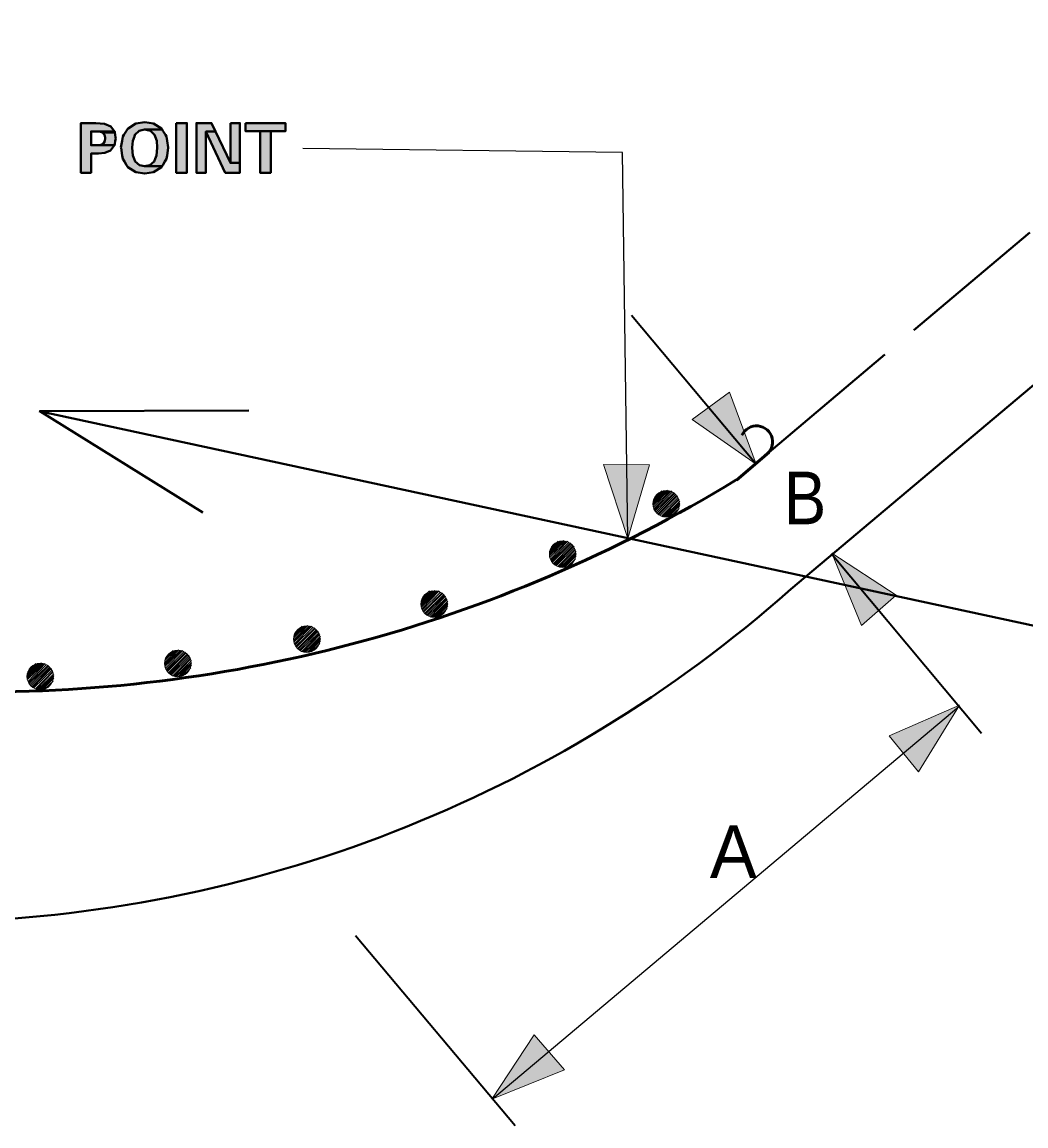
# Model space of a CAD drawing. Extents: x -8731 to 3797, y -68360 to -56618.
# Drawn here: x 2737.1 to 3003.2, y -67882.6 to -67590.1 of the extents above; entities that cross this region are included whole.
import ezdxf

# ---------------------------------------------------------------- set-up
doc = ezdxf.new("R2010")
doc.units = 0
doc.header["$LTSCALE"] = 6.7
doc.linetypes.add('LONG_DASHED', pattern=[7.5, 6, -1.5])
doc.layers.add('1', color=7, linetype='Continuous', lineweight=13)
doc.layers.add('3', color=7, linetype='Continuous', lineweight=40)

msp = doc.modelspace()

# ---------------------------------------------------------------- hatches: boundary and pattern name
at = {"layer": '1'}
for points in [[(2931.7, -67707.22), (2914.7, -67695.36), (2924.6, -67688.16)], [(2897.66, -67726.96), (2891.18, -67707.28), (2903.42, -67707.44)], [(2951.74, -67730.8), (2959.58, -67750), (2968.78, -67741.92)], [(2985.58, -67771.12), (2974.66, -67788.74), (2966.92, -67779.24)], [(2861.62, -67875.48), (2880.84, -67867.72), (2872.8, -67858.48)]]:
    msp.add_hatch(color=256, dxfattribs=at).paths.add_polyline_path(points)
at = {"layer": '3'}
for points in [[(2752.72, -67624.92), (2752.72, -67630), (2755.38, -67630), (2755.38, -67624.92), (2757.34, -67624.92), (2759.02, -67624.76), (2760.5, -67624.1), (2761.58, -67622.72), (2755.38, -67622.72), (2755.38, -67622.66), (2755.38, -67622.66), (2755.38, -67622.32), (2755.38, -67621.62), (2755.38, -67620.84), (2755.38, -67620.68), (2755.38, -67619.92), (2755.38, -67619.36), (2755.38, -67619.08), (2755.38, -67619.08), (2755.38, -67619.04), (2761.62, -67619.04), (2760.62, -67617.76), (2758.96, -67617.04), (2756.62, -67616.86), (2752.72, -67616.86), (2752.72, -67617.04), (2752.72, -67617.76), (2752.72, -67619.04), (2752.72, -67619.08), (2752.72, -67619.08), (2752.72, -67619.36), (2752.72, -67619.92), (2752.72, -67620.68), (2752.72, -67620.84), (2752.72, -67621.62), (2752.72, -67622.32), (2752.72, -67622.66), (2752.72, -67622.66), (2752.72, -67622.72), (2752.72, -67624.1), (2752.72, -67624.76)], [(2767.22, -67629.84), (2769.6, -67630.22), (2771.98, -67629.84), (2774.1, -67628.52), (2774.24, -67628.28), (2769.58, -67628.28), (2768.26, -67628), (2767.1, -67627.04), (2766.82, -67626.32), (2766.46, -67625.44), (2766.26, -67623.38), (2766.26, -67623.36), (2766.42, -67621.54), (2766.86, -67620.36), (2766.98, -67620), (2768.1, -67618.92), (2769.58, -67618.54), (2774.2, -67618.54), (2774.02, -67618.28), (2771.92, -67617), (2769.6, -67616.64), (2767.28, -67617), (2765.18, -67618.28), (2765, -67618.54), (2764.78, -67618.92), (2764.06, -67620), (2763.84, -67620.36), (2763.64, -67621.54), (2763.32, -67623.36), (2763.34, -67623.38), (2763.66, -67625.44), (2763.78, -67626.32), (2764.22, -67627.04), (2764.8, -67628), (2764.96, -67628.28), (2765.1, -67628.52)], [(2770.92, -67628), (2769.58, -67628.28), (2774.24, -67628.28), (2774.4, -67628), (2774.98, -67627.04), (2775.42, -67626.32), (2775.54, -67625.44), (2775.86, -67623.38), (2775.86, -67623.36), (2775.56, -67621.54), (2775.34, -67620.36), (2775.12, -67620), (2774.42, -67618.92), (2774.2, -67618.54), (2769.58, -67618.54), (2771.1, -67618.92), (2772.22, -67620), (2772.34, -67620.36), (2772.78, -67621.54), (2772.94, -67623.36), (2772.94, -67623.38), (2772.74, -67625.44), (2772.38, -67626.32), (2772.1, -67627.04)], [(2777.98, -67616.86), (2777.98, -67630), (2780.78, -67630), (2780.78, -67616.86)], [(2783.3, -67627.42), (2783.3, -67630), (2785.82, -67630), (2785.82, -67627.42), (2785.82, -67619.12), (2788.4, -67619.12), (2787.34, -67616.86), (2783.3, -67616.86), (2783.3, -67619.12)], [(2792.3, -67616.86), (2792.3, -67627.42), (2794.82, -67627.42), (2794.82, -67616.86)], [(2796.32, -67616.86), (2796.32, -67619), (2806.88, -67619), (2806.88, -67616.86)], [(2757.64, -67619.08), (2758.46, -67619.36), (2761.7, -67619.36), (2761.66, -67619.08), (2761.64, -67619.08), (2761.62, -67619.04), (2756.72, -67619.04), (2757.62, -67619.08)], [(2757.7, -67622.66), (2756.72, -67622.72), (2761.58, -67622.72), (2761.62, -67622.66), (2761.62, -67622.66), (2761.68, -67622.32), (2761.68, -67622.32), (2761.8, -67621.62), (2761.8, -67621.62), (2761.94, -67620.84), (2761.9, -67620.68), (2761.78, -67619.92), (2761.7, -67619.36), (2758.46, -67619.36), (2758.96, -67619.92), (2759.16, -67620.68), (2759.14, -67620.84), (2759.04, -67621.62), (2758.58, -67622.32), (2757.7, -67622.66)], [(2789.72, -67627.42), (2790.94, -67630), (2794.82, -67630), (2794.82, -67627.42), (2792.3, -67627.42), (2788.4, -67619.12), (2785.82, -67619.12)], [(2800.18, -67619), (2800.18, -67630), (2803.02, -67630), (2803.02, -67619)]]:
    msp.add_hatch(color=256, dxfattribs=at).paths.add_polyline_path(points)

# ---------------------------------------------------------------- linework, layer by layer
at = {"layer": '1', "lineweight": 40}
for p, q in [((2741.78, -67693.18), (2797.18, -67693.02)), ((2785.02, -67720.04), (2741.78, -67693.18))]:
    msp.add_line(p, q, dxfattribs=at)
at = {"layer": '1'}
for p, q in [((2904.38, -67717.9), (2908.12, -67714.16)), ((2904.38, -67718.2), (2908.42, -67714.3)), ((2904.38, -67717.44), (2907.52, -67714.3)), ((2904.38, -67717), (2907.06, -67714.3)), ((2904.52, -67718.5), (2908.86, -67714.3)), ((2904.52, -67716.56), (2906.62, -67714.3)), ((2904.66, -67718.96), (2909.18, -67714.3)), ((2904.66, -67719.4), (2909.46, -67714.6)), ((2904.82, -67719.7), (2909.92, -67714.76)), ((2905.12, -67719.84), (2910.06, -67714.9)), ((2905.26, -67720.3), (2910.38, -67715.2)), ((2905.58, -67720.44), (2910.52, -67715.5)), ((2905.86, -67720.6), (2910.82, -67715.64)), ((2906.18, -67720.76), (2910.98, -67716.1)), ((2906.62, -67720.9), (2911.12, -67716.4)), ((2906.78, -67721.2), (2911.26, -67716.56)), ((2907.22, -67721.2), (2911.42, -67717)), ((2907.52, -67721.2), (2911.42, -67717.44)), ((2907.98, -67721.2), (2911.42, -67717.76)), ((2908.42, -67721.2), (2911.42, -67718.2)), ((2909.02, -67721.04), (2911.26, -67718.96)), ((2876.92, -67731.24), (2880.66, -67727.5)), ((2876.92, -67731.56), (2880.98, -67727.64)), ((2876.92, -67730.8), (2880.06, -67727.64)), ((2876.92, -67730.36), (2879.62, -67727.64)), ((2877.06, -67731.84), (2881.42, -67727.64)), ((2877.06, -67729.9), (2879.18, -67727.64)), ((2877.22, -67732.3), (2881.72, -67727.64)), ((2877.22, -67732.76), (2882.02, -67727.96)), ((2877.38, -67733.04), (2882.46, -67728.1)), ((2877.66, -67733.2), (2882.62, -67728.24)), ((2877.82, -67733.64), (2882.92, -67728.56)), ((2878.12, -67733.8), (2883.06, -67728.84)), ((2878.42, -67733.96), (2883.38, -67729)), ((2878.72, -67734.1), (2883.52, -67729.44)), ((2879.18, -67734.24), (2883.66, -67729.76)), ((2879.32, -67734.56), (2883.82, -67729.9)), ((2879.78, -67734.56), (2883.98, -67730.36)), ((2880.06, -67734.56), (2883.98, -67730.8)), ((2880.52, -67734.56), (2883.98, -67731.1)), ((2880.98, -67734.56), (2883.98, -67731.56)), ((2881.58, -67734.4), (2883.82, -67732.3)), ((2842.86, -67744.44), (2846.62, -67740.7)), ((2842.86, -67744.76), (2846.92, -67740.84)), ((2842.86, -67744), (2846.02, -67740.84)), ((2842.86, -67743.56), (2845.58, -67740.84)), ((2843.02, -67745.04), (2847.38, -67740.84)), ((2843.02, -67743.1), (2845.12, -67740.84)), ((2843.18, -67745.5), (2847.66, -67740.84)), ((2843.18, -67745.96), (2847.98, -67741.16)), ((2843.32, -67746.24), (2848.42, -67741.3)), ((2843.62, -67746.4), (2848.58, -67741.44)), ((2843.78, -67746.84), (2848.86, -67741.76)), ((2844.06, -67747), (2849.02, -67742.04)), ((2844.38, -67747.16), (2849.32, -67742.2)), ((2844.66, -67747.3), (2849.46, -67742.64)), ((2845.12, -67747.44), (2849.62, -67742.96)), ((2845.26, -67747.76), (2849.78, -67743.1)), ((2845.72, -67747.76), (2849.92, -67743.56)), ((2846.02, -67747.76), (2849.92, -67744)), ((2846.46, -67747.76), (2849.92, -67744.3)), ((2846.92, -67747.76), (2849.92, -67744.76)), ((2847.52, -67747.6), (2849.78, -67745.5)), ((2809.12, -67753.76), (2812.86, -67750)), ((2809.12, -67754.04), (2813.18, -67750.16)), ((2809.12, -67753.3), (2812.26, -67750.16)), ((2809.12, -67752.84), (2811.82, -67750.16)), ((2809.26, -67754.36), (2813.62, -67750.16)), ((2809.26, -67752.4), (2811.38, -67750.16)), ((2809.42, -67754.8), (2813.92, -67750.16)), ((2809.42, -67755.24), (2814.22, -67750.44)), ((2809.58, -67755.56), (2814.66, -67750.6)), ((2809.86, -67755.7), (2814.82, -67750.76)), ((2810.02, -67756.16), (2815.12, -67751.04)), ((2810.32, -67756.3), (2815.26, -67751.36)), ((2810.62, -67756.44), (2815.58, -67751.5)), ((2810.92, -67756.6), (2815.72, -67751.96)), ((2811.38, -67756.76), (2815.86, -67752.24)), ((2811.52, -67757.04), (2816.02, -67752.4)), ((2811.98, -67757.04), (2816.18, -67752.84)), ((2812.26, -67757.04), (2816.18, -67753.3)), ((2812.72, -67757.04), (2816.18, -67753.6)), ((2813.18, -67757.04), (2816.18, -67754.04)), ((2813.78, -67756.9), (2816.02, -67754.8)), ((2774.92, -67760.2), (2778.66, -67756.44)), ((2774.92, -67760.5), (2778.98, -67756.6)), ((2774.92, -67759.76), (2778.06, -67756.6)), ((2774.92, -67759.3), (2777.62, -67756.6)), ((2775.06, -67760.8), (2779.42, -67756.6)), ((2775.06, -67758.84), (2777.18, -67756.6)), ((2775.22, -67761.24), (2779.72, -67756.6)), ((2775.22, -67761.7), (2780.02, -67756.9)), ((2775.38, -67762), (2780.46, -67757.04)), ((2775.66, -67762.16), (2780.62, -67757.2)), ((2775.82, -67762.6), (2780.92, -67757.5)), ((2776.12, -67762.76), (2781.06, -67757.8)), ((2776.42, -67762.9), (2781.38, -67757.96)), ((2776.72, -67763.04), (2781.52, -67758.4)), ((2777.18, -67763.2), (2781.66, -67758.7)), ((2777.32, -67763.5), (2781.82, -67758.84)), ((2777.78, -67763.5), (2781.98, -67759.3)), ((2738.46, -67763.64), (2742.22, -67759.9)), ((2738.46, -67763.96), (2742.52, -67760.04)), ((2738.46, -67763.2), (2741.62, -67760.04)), ((2738.46, -67762.76), (2741.18, -67760.04)), ((2738.62, -67764.24), (2742.98, -67760.04)), ((2738.62, -67762.3), (2740.72, -67760.04)), ((2738.78, -67764.7), (2743.26, -67760.04)), ((2738.78, -67765.16), (2743.58, -67760.36)), ((2738.92, -67765.44), (2744.02, -67760.5)), ((2739.22, -67765.6), (2744.18, -67760.64)), ((2739.38, -67766.04), (2744.46, -67760.96)), ((2739.66, -67766.2), (2744.62, -67761.24)), ((2739.98, -67766.36), (2744.92, -67761.4)), ((2740.26, -67766.5), (2745.06, -67761.84)), ((2740.72, -67766.64), (2745.22, -67762.16)), ((2778.06, -67763.5), (2781.98, -67759.76)), ((2778.52, -67763.5), (2781.98, -67760.04)), ((2778.98, -67763.5), (2781.98, -67760.5)), ((2779.58, -67763.36), (2781.82, -67761.24)), ((2740.86, -67766.96), (2745.38, -67762.3)), ((2741.32, -67766.96), (2745.52, -67762.76)), ((2741.62, -67766.96), (2745.52, -67763.2)), ((2742.06, -67766.96), (2745.52, -67763.5)), ((2742.52, -67766.96), (2745.52, -67763.96)), ((2743.12, -67766.8), (2745.38, -67764.7))]:
    msp.add_line(p, q, dxfattribs=at)
for points in [[(2931.7, -67707.22), (2914.7, -67695.36), (2924.6, -67688.16)], [(2897.66, -67726.96), (2891.18, -67707.28), (2903.42, -67707.44)], [(2951.74, -67730.8), (2959.58, -67750), (2968.78, -67741.92)], [(2985.58, -67771.12), (2974.66, -67788.74), (2966.92, -67779.24)], [(2861.62, -67875.48), (2880.84, -67867.72), (2872.8, -67858.48)]]:
    msp.add_lwpolyline(points, close=True, dxfattribs=at)
for centre in [(2907.82, -67717.75), (2880.37, -67731.1), (2846.32, -67744.3), (2812.57, -67753.6), (2778.37, -67760.05), (2741.92, -67763.5)]:
    msp.add_circle(centre, 3.52, dxfattribs=at)
at = {"layer": '3', "linetype": 'LONG_DASHED'}
msp.add_line((2934.98, -67704.1), (3248.32, -67440.4), dxfattribs=at)
at = {"layer": '3'}
for p, q in [((2940.82, -67740.4), (3268.58, -67464.56)), ((3369.38, -67828.6), (2741.62, -67693.16))]:
    msp.add_line(p, q, dxfattribs=at)
at = {"layer": '3', "lineweight": 25}
for p, q in [((2896.26, -67624.6), (2811.52, -67623.56)), ((2897.62, -67727.04), (2896.26, -67624.6)), ((2861.78, -67875.4), (2985.38, -67771.44))]:
    msp.add_line(p, q, dxfattribs=at)
at = {"layer": '3', "lineweight": 35}
for p, q in [((2931.52, -67707.1), (2898.66, -67667.8)), ((2991.38, -67778.64), (2951.78, -67731.24)), ((2867.78, -67882.6), (2825.46, -67832.2))]:
    msp.add_line(p, q, dxfattribs=at)
at = {"layer": '3', "lineweight": 53}
msp.add_line((2926.42, -67711.44), (2934.98, -67704.1), dxfattribs=at)
at = {"layer": '3'}
for points in [[(2752.72, -67624.92), (2752.72, -67630), (2755.38, -67630), (2755.38, -67624.92), (2757.34, -67624.92), (2759.02, -67624.76), (2760.5, -67624.1), (2761.58, -67622.72), (2755.38, -67622.72), (2755.38, -67622.66), (2755.38, -67622.66), (2755.38, -67622.32), (2755.38, -67621.62), (2755.38, -67620.84), (2755.38, -67620.68), (2755.38, -67619.92), (2755.38, -67619.36), (2755.38, -67619.08), (2755.38, -67619.08), (2755.38, -67619.04), (2761.62, -67619.04), (2760.62, -67617.76), (2758.96, -67617.04), (2756.62, -67616.86), (2752.72, -67616.86), (2752.72, -67617.04), (2752.72, -67617.76), (2752.72, -67619.04), (2752.72, -67619.08), (2752.72, -67619.08), (2752.72, -67619.36), (2752.72, -67619.92), (2752.72, -67620.68), (2752.72, -67620.84), (2752.72, -67621.62), (2752.72, -67622.32), (2752.72, -67622.66), (2752.72, -67622.66), (2752.72, -67622.72), (2752.72, -67624.1), (2752.72, -67624.76)], [(2767.22, -67629.84), (2769.6, -67630.22), (2771.98, -67629.84), (2774.1, -67628.52), (2774.24, -67628.28), (2769.58, -67628.28), (2768.26, -67628), (2767.1, -67627.04), (2766.82, -67626.32), (2766.46, -67625.44), (2766.26, -67623.38), (2766.26, -67623.36), (2766.42, -67621.54), (2766.86, -67620.36), (2766.98, -67620), (2768.1, -67618.92), (2769.58, -67618.54), (2774.2, -67618.54), (2774.02, -67618.28), (2771.92, -67617), (2769.6, -67616.64), (2767.28, -67617), (2765.18, -67618.28), (2765, -67618.54), (2764.78, -67618.92), (2764.06, -67620), (2763.84, -67620.36), (2763.64, -67621.54), (2763.32, -67623.36), (2763.34, -67623.38), (2763.66, -67625.44), (2763.78, -67626.32), (2764.22, -67627.04), (2764.8, -67628), (2764.96, -67628.28), (2765.1, -67628.52)], [(2770.92, -67628), (2769.58, -67628.28), (2774.24, -67628.28), (2774.4, -67628), (2774.98, -67627.04), (2775.42, -67626.32), (2775.54, -67625.44), (2775.86, -67623.38), (2775.86, -67623.36), (2775.56, -67621.54), (2775.34, -67620.36), (2775.12, -67620), (2774.42, -67618.92), (2774.2, -67618.54), (2769.58, -67618.54), (2771.1, -67618.92), (2772.22, -67620), (2772.34, -67620.36), (2772.78, -67621.54), (2772.94, -67623.36), (2772.94, -67623.38), (2772.74, -67625.44), (2772.38, -67626.32), (2772.1, -67627.04)], [(2777.98, -67616.86), (2777.98, -67630), (2780.78, -67630), (2780.78, -67616.86)], [(2783.3, -67627.42), (2783.3, -67630), (2785.82, -67630), (2785.82, -67627.42), (2785.82, -67619.12), (2788.4, -67619.12), (2787.34, -67616.86), (2783.3, -67616.86), (2783.3, -67619.12)], [(2792.3, -67616.86), (2792.3, -67627.42), (2794.82, -67627.42), (2794.82, -67616.86)], [(2796.32, -67616.86), (2796.32, -67619), (2806.88, -67619), (2806.88, -67616.86)], [(2757.64, -67619.08), (2758.46, -67619.36), (2761.7, -67619.36), (2761.66, -67619.08), (2761.64, -67619.08), (2761.62, -67619.04), (2756.72, -67619.04), (2757.62, -67619.08)], [(2757.7, -67622.66), (2756.72, -67622.72), (2761.58, -67622.72), (2761.62, -67622.66), (2761.62, -67622.66), (2761.68, -67622.32), (2761.68, -67622.32), (2761.8, -67621.62), (2761.8, -67621.62), (2761.94, -67620.84), (2761.9, -67620.68), (2761.78, -67619.92), (2761.7, -67619.36), (2758.46, -67619.36), (2758.96, -67619.92), (2759.16, -67620.68), (2759.14, -67620.84), (2759.04, -67621.62), (2758.58, -67622.32), (2757.7, -67622.66)], [(2789.72, -67627.42), (2790.94, -67630), (2794.82, -67630), (2794.82, -67627.42), (2792.3, -67627.42), (2788.4, -67619.12), (2785.82, -67619.12)], [(2800.18, -67619), (2800.18, -67630), (2803.02, -67630), (2803.02, -67619)]]:
    msp.add_lwpolyline(points, close=True, dxfattribs=at)
at = {"layer": '3', "lineweight": 53}
for centre, radius, start, end in [((2931.75, -67701.33), 4.25, 302.0788, 155.7256), ((2726.8, -67385.19), 382.4, 268.1744, 301.4567)]:
    msp.add_arc(centre, radius, start, end, dxfattribs=at)
at = {"layer": '3'}
msp.add_arc((2708.02, -67477.52), 351.14, 271.0767, 311.5269, dxfattribs=at)

# ---------------------------------------------------------------- texts
at = {"layer": '3', "width": 0.9}
msp.add_text('B', height=13.95, dxfattribs=at).set_placement((2939.02, -67723.16))
at = {"layer": '3'}
msp.add_text('A', height=13.95, dxfattribs=at).set_placement((2919.38, -67816.9))

doc.saveas('drawing.dxf')
